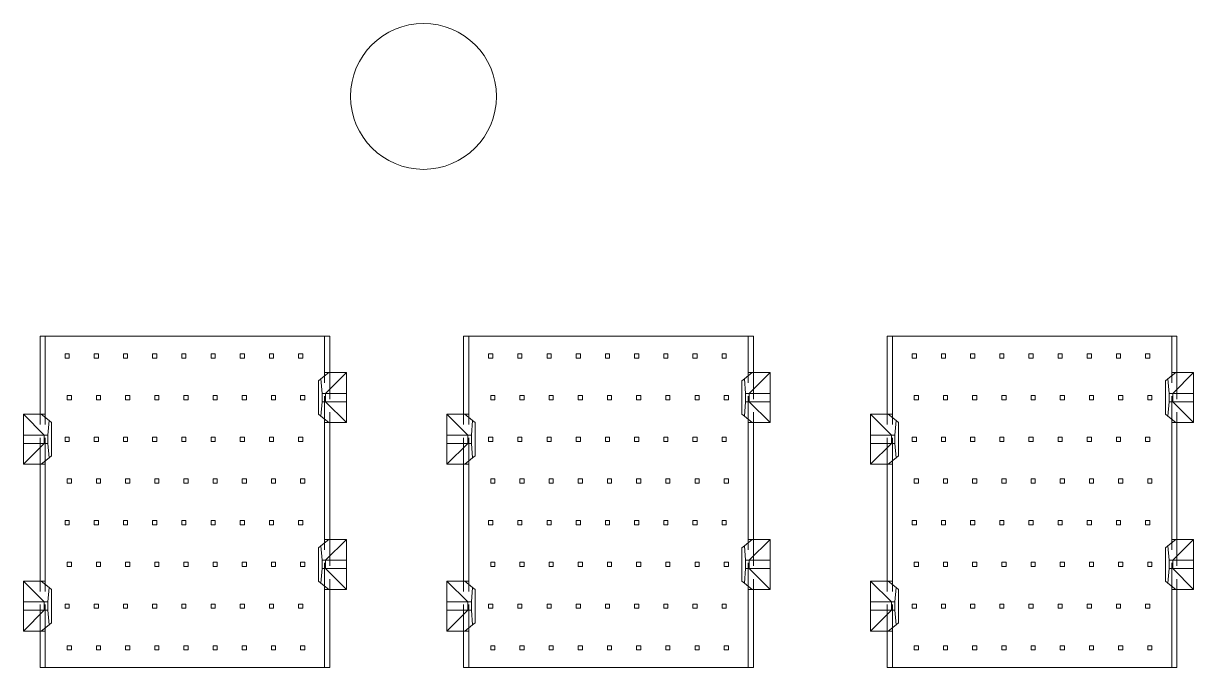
# Model space of a CAD drawing. Header units: millimetres. Extents: x 5 to 589, y 5 to 415.
# Drawn here: x 193.4 to 249.5, y 238.5 to 269.4 of the extents above; entities that cross this region are included whole.
import ezdxf

# ---------------------------------------------------------------- set-up
doc = ezdxf.new("R2010")
doc.units = ezdxf.units.MM
doc.linetypes.add('HIDDEN', pattern=[1.905, 1.27, -0.635])

msp = doc.modelspace()

# ---------------------------------------------------------------- linework, layer by layer
at = {"color": 7, "linetype": 'Continuous', "lineweight": 15}
for p, q in [((194.162, 254.364), (194.162, 250.614)), ((194.412, 254.364), (194.162, 254.364)), ((194.412, 254.364), (194.412, 250.614)), ((207.812, 254.364), (194.412, 254.364)), ((207.812, 252.614), (207.812, 254.364)), ((208.062, 254.364), (207.812, 254.364)), ((208.062, 254.364), (208.062, 252.614)), ((214.482, 254.364), (214.482, 250.614)), ((214.732, 254.364), (214.482, 254.364)), ((214.732, 254.364), (214.732, 250.614)), ((228.132, 254.364), (214.732, 254.364)), ((228.132, 252.614), (228.132, 254.364)), ((228.382, 254.364), (228.132, 254.364)), ((228.382, 254.364), (228.382, 252.614)), ((234.802, 254.364), (234.802, 250.614)), ((235.052, 254.364), (234.802, 254.364)), ((235.052, 254.364), (235.052, 250.614)), ((248.452, 254.364), (235.052, 254.364)), ((248.452, 252.614), (248.452, 254.364)), ((248.702, 254.364), (248.452, 254.364)), ((248.702, 254.364), (248.702, 252.614)), ((207.512, 252.214), (207.631, 252.309)), ((207.512, 250.614), (207.512, 252.214)), ((208.012, 252.614), (207.631, 252.309)), ((207.631, 252.309), (207.692, 251.614)), ((207.812, 252.614), (208.012, 252.614)), ((208.862, 252.614), (207.862, 251.614)), ((208.012, 252.614), (208.862, 252.614)), ((208.862, 252.614), (208.862, 251.614)), ((227.832, 252.214), (227.951, 252.309)), ((227.832, 250.614), (227.832, 252.214)), ((228.332, 252.614), (227.951, 252.309)), ((227.951, 252.309), (228.012, 251.614)), ((228.132, 252.614), (228.332, 252.614)), ((229.182, 252.614), (228.182, 251.614)), ((228.332, 252.614), (229.182, 252.614)), ((229.182, 252.614), (229.182, 251.614)), ((248.152, 252.214), (248.271, 252.309)), ((248.152, 250.614), (248.152, 252.214)), ((248.652, 252.614), (248.271, 252.309)), ((248.271, 252.309), (248.332, 251.614)), ((248.452, 252.614), (248.652, 252.614)), ((249.502, 252.614), (248.502, 251.614)), ((248.652, 252.614), (249.502, 252.614)), ((249.502, 252.614), (249.502, 251.614)), ((207.692, 251.614), (207.692, 251.214)), ((207.862, 251.614), (207.692, 251.614)), ((207.862, 251.214), (207.862, 251.614)), ((208.862, 251.614), (207.862, 251.614)), ((208.862, 251.614), (208.862, 251.214)), ((228.012, 251.614), (228.012, 251.214)), ((228.182, 251.614), (228.012, 251.614)), ((228.182, 251.214), (228.182, 251.614)), ((229.182, 251.614), (228.182, 251.614)), ((229.182, 251.614), (229.182, 251.214)), ((248.332, 251.614), (248.332, 251.214)), ((248.502, 251.614), (248.332, 251.614)), ((248.502, 251.214), (248.502, 251.614)), ((249.502, 251.614), (248.502, 251.614)), ((249.502, 251.614), (249.502, 251.214)), ((207.692, 251.214), (207.631, 250.519)), ((207.692, 251.214), (207.862, 251.214)), ((207.862, 251.214), (208.862, 250.214)), ((207.862, 251.214), (208.862, 251.214)), ((208.862, 251.214), (208.862, 250.214)), ((228.012, 251.214), (227.951, 250.519)), ((228.012, 251.214), (228.182, 251.214)), ((228.182, 251.214), (229.182, 250.214)), ((228.182, 251.214), (229.182, 251.214)), ((229.182, 251.214), (229.182, 250.214)), ((248.332, 251.214), (248.271, 250.519)), ((248.332, 251.214), (248.502, 251.214)), ((248.502, 251.214), (249.502, 250.214)), ((248.502, 251.214), (249.502, 251.214)), ((249.502, 251.214), (249.502, 250.214)), ((194.362, 249.614), (193.362, 250.614)), ((193.362, 249.614), (193.362, 250.614)), ((193.362, 250.614), (194.212, 250.614)), ((194.593, 250.309), (194.212, 250.614)), ((194.212, 250.614), (194.412, 250.614)), ((207.631, 250.519), (207.512, 250.614)), ((207.631, 250.519), (208.012, 250.214)), ((213.682, 250.614), (214.532, 250.614)), ((214.682, 249.614), (213.682, 250.614)), ((213.682, 249.614), (213.682, 250.614)), ((214.913, 250.309), (214.532, 250.614)), ((214.532, 250.614), (214.732, 250.614)), ((227.951, 250.519), (227.832, 250.614)), ((227.951, 250.519), (228.332, 250.214)), ((235.002, 249.614), (234.002, 250.614)), ((234.002, 249.614), (234.002, 250.614)), ((234.002, 250.614), (234.852, 250.614)), ((235.233, 250.309), (234.852, 250.614)), ((234.852, 250.614), (235.052, 250.614)), ((248.271, 250.519), (248.152, 250.614)), ((248.271, 250.519), (248.652, 250.214)), ((194.532, 249.614), (194.593, 250.309)), ((194.593, 250.309), (194.712, 250.214)), ((194.712, 250.214), (194.712, 248.614)), ((207.812, 244.614), (207.812, 250.214)), ((208.012, 250.214), (207.812, 250.214)), ((208.862, 250.214), (208.012, 250.214)), ((208.062, 250.214), (208.062, 244.614)), ((214.852, 249.614), (214.913, 250.309)), ((214.913, 250.309), (215.032, 250.214)), ((215.032, 250.214), (215.032, 248.614)), ((228.132, 244.614), (228.132, 250.214)), ((228.332, 250.214), (228.132, 250.214)), ((229.182, 250.214), (228.332, 250.214)), ((228.382, 250.214), (228.382, 244.614)), ((235.172, 249.614), (235.233, 250.309)), ((235.233, 250.309), (235.352, 250.214)), ((235.352, 250.214), (235.352, 248.614)), ((248.452, 244.614), (248.452, 250.214)), ((248.652, 250.214), (248.452, 250.214)), ((249.502, 250.214), (248.652, 250.214)), ((248.702, 250.214), (248.702, 244.614)), ((193.362, 249.214), (193.362, 249.614)), ((194.362, 249.614), (193.362, 249.614)), ((194.362, 249.614), (194.362, 249.214)), ((194.532, 249.614), (194.362, 249.614)), ((194.532, 249.214), (194.532, 249.614)), ((213.682, 249.214), (213.682, 249.614)), ((214.682, 249.614), (213.682, 249.614)), ((214.852, 249.614), (214.682, 249.614)), ((214.682, 249.614), (214.682, 249.214)), ((214.852, 249.214), (214.852, 249.614)), ((234.002, 249.214), (234.002, 249.614)), ((235.002, 249.614), (234.002, 249.614)), ((235.172, 249.614), (235.002, 249.614)), ((235.002, 249.614), (235.002, 249.214)), ((235.172, 249.214), (235.172, 249.614)), ((193.362, 249.214), (194.362, 249.214)), ((193.362, 248.214), (194.362, 249.214)), ((193.362, 248.214), (193.362, 249.214)), ((194.362, 249.214), (194.532, 249.214)), ((194.593, 248.519), (194.532, 249.214)), ((213.682, 248.214), (213.682, 249.214)), ((213.682, 248.214), (214.682, 249.214)), ((213.682, 249.214), (214.682, 249.214)), ((214.682, 249.214), (214.852, 249.214)), ((214.913, 248.519), (214.852, 249.214)), ((234.002, 248.214), (234.002, 249.214)), ((234.002, 248.214), (235.002, 249.214)), ((234.002, 249.214), (235.002, 249.214)), ((235.002, 249.214), (235.172, 249.214)), ((235.233, 248.519), (235.172, 249.214)), ((194.212, 248.214), (193.362, 248.214)), ((194.162, 242.614), (194.162, 248.214)), ((194.593, 248.519), (194.212, 248.214)), ((194.412, 248.214), (194.212, 248.214)), ((194.412, 248.214), (194.412, 242.614)), ((194.712, 248.614), (194.593, 248.519)), ((214.532, 248.214), (213.682, 248.214)), ((214.482, 242.614), (214.482, 248.214)), ((214.913, 248.519), (214.532, 248.214)), ((214.732, 248.214), (214.532, 248.214)), ((214.732, 248.214), (214.732, 242.614)), ((215.032, 248.614), (214.913, 248.519)), ((234.852, 248.214), (234.002, 248.214)), ((234.802, 242.614), (234.802, 248.214)), ((235.233, 248.519), (234.852, 248.214)), ((235.052, 248.214), (234.852, 248.214)), ((235.052, 248.214), (235.052, 242.614)), ((235.352, 248.614), (235.233, 248.519)), ((207.512, 244.214), (207.631, 244.309)), ((207.512, 242.614), (207.512, 244.214)), ((208.012, 244.614), (207.631, 244.309)), ((207.631, 244.309), (207.692, 243.614)), ((207.812, 244.614), (208.012, 244.614)), ((208.862, 244.614), (207.862, 243.614)), ((208.012, 244.614), (208.862, 244.614)), ((208.862, 244.614), (208.862, 243.614)), ((227.832, 244.214), (227.951, 244.309)), ((227.832, 242.614), (227.832, 244.214)), ((228.332, 244.614), (227.951, 244.309)), ((227.951, 244.309), (228.012, 243.614)), ((228.132, 244.614), (228.332, 244.614)), ((229.182, 244.614), (228.182, 243.614)), ((228.332, 244.614), (229.182, 244.614)), ((229.182, 244.614), (229.182, 243.614)), ((248.152, 244.214), (248.271, 244.309)), ((248.152, 242.614), (248.152, 244.214)), ((248.652, 244.614), (248.271, 244.309)), ((248.271, 244.309), (248.332, 243.614)), ((248.452, 244.614), (248.652, 244.614)), ((249.502, 244.614), (248.502, 243.614)), ((248.652, 244.614), (249.502, 244.614)), ((249.502, 244.614), (249.502, 243.614)), ((207.692, 243.214), (207.631, 242.519)), ((207.692, 243.614), (207.692, 243.214)), ((207.862, 243.614), (207.692, 243.614)), ((207.692, 243.214), (207.862, 243.214)), ((207.862, 243.214), (207.862, 243.614)), ((208.862, 243.614), (207.862, 243.614)), ((207.862, 243.214), (208.862, 243.214)), ((207.862, 243.214), (208.862, 242.214)), ((208.862, 243.614), (208.862, 243.214)), ((208.862, 243.214), (208.862, 242.214)), ((228.012, 243.214), (227.951, 242.519)), ((228.012, 243.614), (228.012, 243.214)), ((228.182, 243.614), (228.012, 243.614)), ((228.012, 243.214), (228.182, 243.214)), ((228.182, 243.214), (228.182, 243.614)), ((229.182, 243.614), (228.182, 243.614)), ((228.182, 243.214), (229.182, 243.214)), ((228.182, 243.214), (229.182, 242.214)), ((229.182, 243.614), (229.182, 243.214)), ((229.182, 243.214), (229.182, 242.214)), ((248.332, 243.214), (248.271, 242.519)), ((248.332, 243.614), (248.332, 243.214)), ((248.502, 243.614), (248.332, 243.614)), ((248.332, 243.214), (248.502, 243.214)), ((248.502, 243.214), (248.502, 243.614)), ((249.502, 243.614), (248.502, 243.614)), ((248.502, 243.214), (249.502, 243.214)), ((248.502, 243.214), (249.502, 242.214)), ((249.502, 243.614), (249.502, 243.214)), ((249.502, 243.214), (249.502, 242.214)), ((194.362, 241.614), (193.362, 242.614)), ((193.362, 241.614), (193.362, 242.614)), ((193.362, 242.614), (194.212, 242.614)), ((194.212, 242.614), (194.593, 242.309)), ((194.212, 242.614), (194.412, 242.614)), ((207.631, 242.519), (207.512, 242.614)), ((214.682, 241.614), (213.682, 242.614)), ((213.682, 241.614), (213.682, 242.614)), ((213.682, 242.614), (214.532, 242.614)), ((214.532, 242.614), (214.913, 242.309)), ((214.532, 242.614), (214.732, 242.614)), ((227.951, 242.519), (227.832, 242.614)), ((235.002, 241.614), (234.002, 242.614)), ((234.002, 241.614), (234.002, 242.614)), ((234.002, 242.614), (234.852, 242.614)), ((234.852, 242.614), (235.233, 242.309)), ((234.852, 242.614), (235.052, 242.614)), ((248.271, 242.519), (248.152, 242.614)), ((194.532, 241.614), (194.593, 242.309)), ((194.593, 242.309), (194.712, 242.214)), ((194.712, 242.214), (194.712, 240.614)), ((208.012, 242.214), (207.631, 242.519)), ((207.812, 238.464), (207.812, 242.214)), ((208.012, 242.214), (207.812, 242.214)), ((208.862, 242.214), (208.012, 242.214)), ((208.062, 242.214), (208.062, 238.464)), ((214.852, 241.614), (214.913, 242.309)), ((214.913, 242.309), (215.032, 242.214)), ((215.032, 242.214), (215.032, 240.614)), ((228.332, 242.214), (227.951, 242.519)), ((228.132, 238.464), (228.132, 242.214)), ((228.332, 242.214), (228.132, 242.214)), ((229.182, 242.214), (228.332, 242.214)), ((228.382, 242.214), (228.382, 238.464)), ((235.172, 241.614), (235.233, 242.309)), ((235.233, 242.309), (235.352, 242.214)), ((235.352, 242.214), (235.352, 240.614)), ((248.652, 242.214), (248.271, 242.519)), ((248.452, 238.464), (248.452, 242.214)), ((248.652, 242.214), (248.452, 242.214)), ((249.502, 242.214), (248.652, 242.214)), ((248.702, 242.214), (248.702, 238.464)), ((193.362, 241.214), (193.362, 241.614)), ((194.362, 241.614), (193.362, 241.614)), ((194.532, 241.614), (194.362, 241.614)), ((194.362, 241.614), (194.362, 241.214)), ((194.532, 241.214), (194.532, 241.614)), ((213.682, 241.214), (213.682, 241.614)), ((214.682, 241.614), (213.682, 241.614)), ((214.852, 241.614), (214.682, 241.614)), ((214.682, 241.614), (214.682, 241.214)), ((214.852, 241.214), (214.852, 241.614)), ((234.002, 241.214), (234.002, 241.614)), ((235.002, 241.614), (234.002, 241.614)), ((235.172, 241.614), (235.002, 241.614)), ((235.002, 241.614), (235.002, 241.214)), ((235.172, 241.214), (235.172, 241.614)), ((193.362, 240.214), (194.362, 241.214)), ((193.362, 240.214), (193.362, 241.214)), ((193.362, 241.214), (194.362, 241.214)), ((194.362, 241.214), (194.532, 241.214)), ((194.593, 240.519), (194.532, 241.214)), ((213.682, 240.214), (214.682, 241.214)), ((213.682, 241.214), (214.682, 241.214)), ((213.682, 240.214), (213.682, 241.214)), ((214.682, 241.214), (214.852, 241.214)), ((214.913, 240.519), (214.852, 241.214)), ((234.002, 240.214), (235.002, 241.214)), ((234.002, 240.214), (234.002, 241.214)), ((234.002, 241.214), (235.002, 241.214)), ((235.002, 241.214), (235.172, 241.214)), ((235.233, 240.519), (235.172, 241.214)), ((194.212, 240.214), (194.593, 240.519)), ((194.712, 240.614), (194.593, 240.519)), ((214.532, 240.214), (214.913, 240.519)), ((215.032, 240.614), (214.913, 240.519)), ((234.852, 240.214), (235.233, 240.519)), ((235.352, 240.614), (235.233, 240.519)), ((194.212, 240.214), (193.362, 240.214)), ((194.162, 238.464), (194.162, 240.214)), ((194.412, 240.214), (194.212, 240.214)), ((194.412, 240.214), (194.412, 238.464)), ((214.532, 240.214), (213.682, 240.214)), ((214.482, 238.464), (214.482, 240.214)), ((214.732, 240.214), (214.532, 240.214)), ((214.732, 240.214), (214.732, 238.464)), ((234.852, 240.214), (234.002, 240.214)), ((234.802, 238.464), (234.802, 240.214)), ((235.052, 240.214), (234.852, 240.214)), ((235.052, 240.214), (235.052, 238.464)), ((194.162, 238.464), (194.412, 238.464)), ((194.412, 238.464), (207.812, 238.464)), ((208.062, 238.464), (207.812, 238.464)), ((214.482, 238.464), (214.732, 238.464)), ((214.732, 238.464), (228.132, 238.464)), ((228.382, 238.464), (228.132, 238.464)), ((234.802, 238.464), (235.052, 238.464)), ((235.052, 238.464), (248.452, 238.464)), ((248.702, 238.464), (248.452, 238.464))]:
    msp.add_line(p, q, dxfattribs=at)
at = {"color": 7, "linetype": 'HIDDEN', "lineweight": 0}
for p, q in [((195.362, 253.514), (195.562, 253.514)), ((195.362, 253.514), (195.362, 253.314)), ((195.562, 253.314), (195.362, 253.314)), ((195.562, 253.514), (195.562, 253.314)), ((196.762, 253.514), (196.762, 253.314)), ((196.762, 253.514), (196.962, 253.514)), ((196.962, 253.314), (196.762, 253.314)), ((196.962, 253.514), (196.962, 253.314)), ((198.162, 253.514), (198.362, 253.514)), ((198.162, 253.514), (198.162, 253.314)), ((198.362, 253.314), (198.162, 253.314)), ((198.362, 253.514), (198.362, 253.314)), ((199.562, 253.514), (199.562, 253.314)), ((199.562, 253.514), (199.762, 253.514)), ((199.762, 253.314), (199.562, 253.314)), ((199.762, 253.514), (199.762, 253.314)), ((200.962, 253.514), (201.162, 253.514)), ((200.962, 253.514), (200.962, 253.314)), ((201.162, 253.314), (200.962, 253.314)), ((201.162, 253.514), (201.162, 253.314)), ((202.362, 253.514), (202.562, 253.514)), ((202.362, 253.514), (202.362, 253.314)), ((202.562, 253.314), (202.362, 253.314)), ((202.562, 253.514), (202.562, 253.314)), ((203.762, 253.514), (203.962, 253.514)), ((203.762, 253.514), (203.762, 253.314)), ((203.962, 253.314), (203.762, 253.314)), ((203.962, 253.514), (203.962, 253.314)), ((205.162, 253.514), (205.362, 253.514)), ((205.162, 253.514), (205.162, 253.314)), ((205.362, 253.314), (205.162, 253.314)), ((205.362, 253.514), (205.362, 253.314)), ((206.562, 253.514), (206.762, 253.514)), ((206.562, 253.514), (206.562, 253.314)), ((206.762, 253.314), (206.562, 253.314)), ((206.762, 253.514), (206.762, 253.314)), ((215.682, 253.514), (215.882, 253.514)), ((215.682, 253.514), (215.682, 253.314)), ((215.882, 253.314), (215.682, 253.314)), ((215.882, 253.514), (215.882, 253.314)), ((217.082, 253.514), (217.082, 253.314)), ((217.082, 253.514), (217.282, 253.514)), ((217.282, 253.314), (217.082, 253.314)), ((217.282, 253.514), (217.282, 253.314)), ((218.482, 253.514), (218.482, 253.314)), ((218.482, 253.514), (218.682, 253.514)), ((218.682, 253.314), (218.482, 253.314)), ((218.682, 253.514), (218.682, 253.314)), ((219.882, 253.514), (219.882, 253.314)), ((219.882, 253.514), (220.082, 253.514)), ((220.082, 253.314), (219.882, 253.314)), ((220.082, 253.514), (220.082, 253.314)), ((221.282, 253.514), (221.282, 253.314)), ((221.282, 253.514), (221.482, 253.514)), ((221.482, 253.314), (221.282, 253.314)), ((221.482, 253.514), (221.482, 253.314)), ((222.682, 253.514), (222.682, 253.314)), ((222.682, 253.514), (222.882, 253.514)), ((222.882, 253.314), (222.682, 253.314)), ((222.882, 253.514), (222.882, 253.314)), ((224.082, 253.514), (224.082, 253.314)), ((224.082, 253.514), (224.282, 253.514)), ((224.282, 253.314), (224.082, 253.314)), ((224.282, 253.514), (224.282, 253.314)), ((225.482, 253.514), (225.482, 253.314)), ((225.482, 253.514), (225.682, 253.514)), ((225.682, 253.314), (225.482, 253.314)), ((225.682, 253.514), (225.682, 253.314)), ((226.882, 253.514), (226.882, 253.314)), ((226.882, 253.514), (227.082, 253.514)), ((227.082, 253.314), (226.882, 253.314)), ((227.082, 253.514), (227.082, 253.314)), ((236.002, 253.514), (236.002, 253.314)), ((236.002, 253.514), (236.202, 253.514)), ((236.202, 253.314), (236.002, 253.314)), ((236.202, 253.514), (236.202, 253.314)), ((237.402, 253.514), (237.402, 253.314)), ((237.402, 253.514), (237.602, 253.514)), ((237.602, 253.314), (237.402, 253.314)), ((237.602, 253.514), (237.602, 253.314)), ((238.802, 253.514), (238.802, 253.314)), ((238.802, 253.514), (239.002, 253.514)), ((239.002, 253.314), (238.802, 253.314)), ((239.002, 253.514), (239.002, 253.314)), ((240.202, 253.514), (240.202, 253.314)), ((240.202, 253.514), (240.402, 253.514)), ((240.402, 253.314), (240.202, 253.314)), ((240.402, 253.514), (240.402, 253.314)), ((241.602, 253.514), (241.602, 253.314)), ((241.602, 253.514), (241.802, 253.514)), ((241.802, 253.314), (241.602, 253.314)), ((241.802, 253.514), (241.802, 253.314)), ((243.002, 253.514), (243.002, 253.314)), ((243.002, 253.514), (243.202, 253.514)), ((243.202, 253.314), (243.002, 253.314)), ((243.202, 253.514), (243.202, 253.314)), ((244.402, 253.514), (244.402, 253.314)), ((244.402, 253.514), (244.602, 253.514)), ((244.602, 253.314), (244.402, 253.314)), ((244.602, 253.514), (244.602, 253.314)), ((245.802, 253.514), (245.802, 253.314)), ((245.802, 253.514), (246.002, 253.514)), ((246.002, 253.314), (245.802, 253.314)), ((246.002, 253.514), (246.002, 253.314)), ((247.202, 253.514), (247.202, 253.314)), ((247.202, 253.514), (247.402, 253.514)), ((247.402, 253.314), (247.202, 253.314)), ((247.402, 253.514), (247.402, 253.314)), ((207.812, 250.214), (207.812, 252.614)), ((208.062, 252.614), (208.062, 250.214)), ((228.132, 250.214), (228.132, 252.614)), ((228.382, 252.614), (228.382, 250.214)), ((248.452, 250.214), (248.452, 252.614)), ((248.702, 252.614), (248.702, 250.214)), ((195.462, 251.314), (195.462, 251.514)), ((195.462, 251.514), (195.662, 251.514)), ((195.662, 251.514), (195.662, 251.314)), ((196.862, 251.514), (197.062, 251.514)), ((196.862, 251.314), (196.862, 251.514)), ((197.062, 251.514), (197.062, 251.314)), ((198.262, 251.514), (198.462, 251.514)), ((198.262, 251.314), (198.262, 251.514)), ((198.462, 251.514), (198.462, 251.314)), ((199.662, 251.514), (199.862, 251.514)), ((199.662, 251.314), (199.662, 251.514)), ((199.862, 251.514), (199.862, 251.314)), ((201.062, 251.314), (201.062, 251.514)), ((201.062, 251.514), (201.262, 251.514)), ((201.262, 251.514), (201.262, 251.314)), ((202.462, 251.514), (202.662, 251.514)), ((202.462, 251.314), (202.462, 251.514)), ((202.662, 251.514), (202.662, 251.314)), ((203.862, 251.514), (204.062, 251.514)), ((203.862, 251.314), (203.862, 251.514)), ((204.062, 251.514), (204.062, 251.314)), ((205.262, 251.514), (205.462, 251.514)), ((205.262, 251.314), (205.262, 251.514)), ((205.462, 251.514), (205.462, 251.314)), ((206.662, 251.314), (206.662, 251.514)), ((206.662, 251.514), (206.862, 251.514)), ((206.862, 251.514), (206.862, 251.314)), ((215.782, 251.514), (215.982, 251.514)), ((215.782, 251.314), (215.782, 251.514)), ((215.982, 251.514), (215.982, 251.314)), ((217.182, 251.314), (217.182, 251.514)), ((217.182, 251.514), (217.382, 251.514)), ((217.382, 251.514), (217.382, 251.314)), ((218.582, 251.514), (218.782, 251.514)), ((218.582, 251.314), (218.582, 251.514)), ((218.782, 251.514), (218.782, 251.314)), ((219.982, 251.514), (220.182, 251.514)), ((219.982, 251.314), (219.982, 251.514)), ((220.182, 251.514), (220.182, 251.314)), ((221.382, 251.514), (221.582, 251.514)), ((221.382, 251.314), (221.382, 251.514)), ((221.582, 251.514), (221.582, 251.314)), ((222.782, 251.514), (222.982, 251.514)), ((222.782, 251.314), (222.782, 251.514)), ((222.982, 251.514), (222.982, 251.314)), ((224.182, 251.514), (224.382, 251.514)), ((224.182, 251.314), (224.182, 251.514)), ((224.382, 251.514), (224.382, 251.314)), ((225.582, 251.514), (225.782, 251.514)), ((225.582, 251.314), (225.582, 251.514)), ((225.782, 251.514), (225.782, 251.314)), ((226.982, 251.514), (227.182, 251.514)), ((226.982, 251.314), (226.982, 251.514)), ((227.182, 251.514), (227.182, 251.314)), ((236.102, 251.314), (236.102, 251.514)), ((236.102, 251.514), (236.302, 251.514)), ((236.302, 251.514), (236.302, 251.314)), ((237.502, 251.514), (237.702, 251.514)), ((237.502, 251.314), (237.502, 251.514)), ((237.702, 251.514), (237.702, 251.314)), ((238.902, 251.314), (238.902, 251.514)), ((238.902, 251.514), (239.102, 251.514)), ((239.102, 251.514), (239.102, 251.314)), ((240.302, 251.514), (240.502, 251.514)), ((240.302, 251.314), (240.302, 251.514)), ((240.502, 251.514), (240.502, 251.314)), ((241.702, 251.314), (241.702, 251.514)), ((241.702, 251.514), (241.902, 251.514)), ((241.902, 251.514), (241.902, 251.314)), ((243.102, 251.314), (243.102, 251.514)), ((243.102, 251.514), (243.302, 251.514)), ((243.302, 251.514), (243.302, 251.314)), ((244.502, 251.514), (244.702, 251.514)), ((244.502, 251.314), (244.502, 251.514)), ((244.702, 251.514), (244.702, 251.314)), ((245.902, 251.514), (246.102, 251.514)), ((245.902, 251.314), (245.902, 251.514)), ((246.102, 251.514), (246.102, 251.314)), ((247.302, 251.514), (247.502, 251.514)), ((247.302, 251.314), (247.302, 251.514)), ((247.502, 251.514), (247.502, 251.314)), ((195.462, 251.314), (195.662, 251.314)), ((196.862, 251.314), (197.062, 251.314)), ((198.262, 251.314), (198.462, 251.314)), ((199.662, 251.314), (199.862, 251.314)), ((201.062, 251.314), (201.262, 251.314)), ((202.462, 251.314), (202.662, 251.314)), ((203.862, 251.314), (204.062, 251.314)), ((205.262, 251.314), (205.462, 251.314)), ((206.662, 251.314), (206.862, 251.314)), ((215.782, 251.314), (215.982, 251.314)), ((217.182, 251.314), (217.382, 251.314)), ((218.582, 251.314), (218.782, 251.314)), ((219.982, 251.314), (220.182, 251.314)), ((221.382, 251.314), (221.582, 251.314)), ((222.782, 251.314), (222.982, 251.314)), ((224.182, 251.314), (224.382, 251.314)), ((225.582, 251.314), (225.782, 251.314)), ((226.982, 251.314), (227.182, 251.314)), ((236.102, 251.314), (236.302, 251.314)), ((237.502, 251.314), (237.702, 251.314)), ((238.902, 251.314), (239.102, 251.314)), ((240.302, 251.314), (240.502, 251.314)), ((241.702, 251.314), (241.902, 251.314)), ((243.102, 251.314), (243.302, 251.314)), ((244.502, 251.314), (244.702, 251.314)), ((245.902, 251.314), (246.102, 251.314)), ((247.302, 251.314), (247.502, 251.314)), ((194.162, 248.214), (194.162, 250.614)), ((194.412, 248.214), (194.412, 250.614)), ((214.482, 248.214), (214.482, 250.614)), ((214.732, 248.214), (214.732, 250.614)), ((234.802, 248.214), (234.802, 250.614)), ((235.052, 248.214), (235.052, 250.614)), ((195.362, 249.514), (195.562, 249.514)), ((195.362, 249.514), (195.362, 249.314)), ((195.562, 249.314), (195.362, 249.314)), ((195.562, 249.514), (195.562, 249.314)), ((196.762, 249.514), (196.962, 249.514)), ((196.762, 249.514), (196.762, 249.314)), ((196.962, 249.314), (196.762, 249.314)), ((196.962, 249.514), (196.962, 249.314)), ((198.162, 249.514), (198.162, 249.314)), ((198.162, 249.514), (198.362, 249.514)), ((198.362, 249.314), (198.162, 249.314)), ((198.362, 249.514), (198.362, 249.314)), ((199.562, 249.514), (199.562, 249.314)), ((199.562, 249.514), (199.762, 249.514)), ((199.762, 249.314), (199.562, 249.314)), ((199.762, 249.514), (199.762, 249.314)), ((200.962, 249.514), (201.162, 249.514)), ((200.962, 249.514), (200.962, 249.314)), ((201.162, 249.314), (200.962, 249.314)), ((201.162, 249.514), (201.162, 249.314)), ((202.362, 249.514), (202.562, 249.514)), ((202.362, 249.514), (202.362, 249.314)), ((202.562, 249.314), (202.362, 249.314)), ((202.562, 249.514), (202.562, 249.314)), ((203.762, 249.514), (203.962, 249.514)), ((203.762, 249.514), (203.762, 249.314)), ((203.962, 249.314), (203.762, 249.314)), ((203.962, 249.514), (203.962, 249.314)), ((205.162, 249.514), (205.162, 249.314)), ((205.162, 249.514), (205.362, 249.514)), ((205.362, 249.314), (205.162, 249.314)), ((205.362, 249.514), (205.362, 249.314)), ((206.562, 249.514), (206.562, 249.314)), ((206.562, 249.514), (206.762, 249.514)), ((206.762, 249.314), (206.562, 249.314)), ((206.762, 249.514), (206.762, 249.314)), ((215.682, 249.514), (215.682, 249.314)), ((215.682, 249.514), (215.882, 249.514)), ((215.882, 249.314), (215.682, 249.314)), ((215.882, 249.514), (215.882, 249.314)), ((217.082, 249.514), (217.082, 249.314)), ((217.082, 249.514), (217.282, 249.514)), ((217.282, 249.314), (217.082, 249.314)), ((217.282, 249.514), (217.282, 249.314)), ((218.482, 249.514), (218.482, 249.314)), ((218.482, 249.514), (218.682, 249.514)), ((218.682, 249.314), (218.482, 249.314)), ((218.682, 249.514), (218.682, 249.314)), ((219.882, 249.514), (219.882, 249.314)), ((219.882, 249.514), (220.082, 249.514)), ((220.082, 249.314), (219.882, 249.314)), ((220.082, 249.514), (220.082, 249.314)), ((221.282, 249.514), (221.282, 249.314)), ((221.282, 249.514), (221.482, 249.514)), ((221.482, 249.314), (221.282, 249.314)), ((221.482, 249.514), (221.482, 249.314)), ((222.682, 249.514), (222.882, 249.514)), ((222.682, 249.514), (222.682, 249.314)), ((222.882, 249.314), (222.682, 249.314)), ((222.882, 249.514), (222.882, 249.314)), ((224.082, 249.514), (224.082, 249.314)), ((224.082, 249.514), (224.282, 249.514)), ((224.282, 249.314), (224.082, 249.314)), ((224.282, 249.514), (224.282, 249.314)), ((225.482, 249.514), (225.482, 249.314)), ((225.482, 249.514), (225.682, 249.514)), ((225.682, 249.314), (225.482, 249.314)), ((225.682, 249.514), (225.682, 249.314)), ((226.882, 249.514), (226.882, 249.314)), ((226.882, 249.514), (227.082, 249.514)), ((227.082, 249.314), (226.882, 249.314)), ((227.082, 249.514), (227.082, 249.314)), ((236.002, 249.514), (236.002, 249.314)), ((236.002, 249.514), (236.202, 249.514)), ((236.202, 249.314), (236.002, 249.314)), ((236.202, 249.514), (236.202, 249.314)), ((237.402, 249.514), (237.402, 249.314)), ((237.402, 249.514), (237.602, 249.514)), ((237.602, 249.314), (237.402, 249.314)), ((237.602, 249.514), (237.602, 249.314)), ((238.802, 249.514), (238.802, 249.314)), ((238.802, 249.514), (239.002, 249.514)), ((239.002, 249.314), (238.802, 249.314)), ((239.002, 249.514), (239.002, 249.314)), ((240.202, 249.514), (240.202, 249.314)), ((240.202, 249.514), (240.402, 249.514)), ((240.402, 249.314), (240.202, 249.314)), ((240.402, 249.514), (240.402, 249.314)), ((241.602, 249.514), (241.602, 249.314)), ((241.602, 249.514), (241.802, 249.514)), ((241.802, 249.314), (241.602, 249.314)), ((241.802, 249.514), (241.802, 249.314)), ((243.002, 249.514), (243.002, 249.314)), ((243.002, 249.514), (243.202, 249.514)), ((243.202, 249.314), (243.002, 249.314)), ((243.202, 249.514), (243.202, 249.314)), ((244.402, 249.514), (244.402, 249.314)), ((244.402, 249.514), (244.602, 249.514)), ((244.602, 249.314), (244.402, 249.314)), ((244.602, 249.514), (244.602, 249.314)), ((245.802, 249.514), (245.802, 249.314)), ((245.802, 249.514), (246.002, 249.514)), ((246.002, 249.314), (245.802, 249.314)), ((246.002, 249.514), (246.002, 249.314)), ((247.202, 249.514), (247.202, 249.314)), ((247.202, 249.514), (247.402, 249.514)), ((247.402, 249.314), (247.202, 249.314)), ((247.402, 249.514), (247.402, 249.314)), ((195.462, 247.514), (195.662, 247.514)), ((195.462, 247.314), (195.462, 247.514)), ((195.462, 247.314), (195.662, 247.314)), ((195.662, 247.514), (195.662, 247.314)), ((196.862, 247.514), (197.062, 247.514)), ((196.862, 247.314), (196.862, 247.514)), ((196.862, 247.314), (197.062, 247.314)), ((197.062, 247.514), (197.062, 247.314)), ((198.262, 247.514), (198.462, 247.514)), ((198.262, 247.314), (198.262, 247.514)), ((198.262, 247.314), (198.462, 247.314)), ((198.462, 247.514), (198.462, 247.314)), ((199.662, 247.514), (199.862, 247.514)), ((199.662, 247.314), (199.662, 247.514)), ((199.662, 247.314), (199.862, 247.314)), ((199.862, 247.514), (199.862, 247.314)), ((201.062, 247.514), (201.262, 247.514)), ((201.062, 247.314), (201.062, 247.514)), ((201.062, 247.314), (201.262, 247.314)), ((201.262, 247.514), (201.262, 247.314)), ((202.462, 247.514), (202.662, 247.514)), ((202.462, 247.314), (202.462, 247.514)), ((202.462, 247.314), (202.662, 247.314)), ((202.662, 247.514), (202.662, 247.314)), ((203.862, 247.314), (203.862, 247.514)), ((203.862, 247.514), (204.062, 247.514)), ((203.862, 247.314), (204.062, 247.314)), ((204.062, 247.514), (204.062, 247.314)), ((205.262, 247.314), (205.262, 247.514)), ((205.262, 247.514), (205.462, 247.514)), ((205.262, 247.314), (205.462, 247.314)), ((205.462, 247.514), (205.462, 247.314)), ((206.662, 247.314), (206.662, 247.514)), ((206.662, 247.514), (206.862, 247.514)), ((206.662, 247.314), (206.862, 247.314)), ((206.862, 247.514), (206.862, 247.314)), ((215.782, 247.314), (215.782, 247.514)), ((215.782, 247.514), (215.982, 247.514)), ((215.782, 247.314), (215.982, 247.314)), ((215.982, 247.514), (215.982, 247.314)), ((217.182, 247.514), (217.382, 247.514)), ((217.182, 247.314), (217.182, 247.514)), ((217.182, 247.314), (217.382, 247.314)), ((217.382, 247.514), (217.382, 247.314)), ((218.582, 247.514), (218.782, 247.514)), ((218.582, 247.314), (218.582, 247.514)), ((218.582, 247.314), (218.782, 247.314)), ((218.782, 247.514), (218.782, 247.314)), ((219.982, 247.514), (220.182, 247.514)), ((219.982, 247.314), (219.982, 247.514)), ((219.982, 247.314), (220.182, 247.314)), ((220.182, 247.514), (220.182, 247.314)), ((221.382, 247.514), (221.582, 247.514)), ((221.382, 247.314), (221.382, 247.514)), ((221.382, 247.314), (221.582, 247.314)), ((221.582, 247.514), (221.582, 247.314)), ((222.782, 247.514), (222.982, 247.514)), ((222.782, 247.314), (222.782, 247.514)), ((222.782, 247.314), (222.982, 247.314)), ((222.982, 247.514), (222.982, 247.314)), ((224.182, 247.314), (224.182, 247.514)), ((224.182, 247.514), (224.382, 247.514)), ((224.182, 247.314), (224.382, 247.314)), ((224.382, 247.514), (224.382, 247.314)), ((225.582, 247.314), (225.582, 247.514)), ((225.582, 247.514), (225.782, 247.514)), ((225.582, 247.314), (225.782, 247.314)), ((225.782, 247.514), (225.782, 247.314)), ((226.982, 247.314), (226.982, 247.514)), ((226.982, 247.514), (227.182, 247.514)), ((226.982, 247.314), (227.182, 247.314)), ((227.182, 247.514), (227.182, 247.314)), ((236.102, 247.514), (236.302, 247.514)), ((236.102, 247.314), (236.102, 247.514)), ((236.102, 247.314), (236.302, 247.314)), ((236.302, 247.514), (236.302, 247.314)), ((237.502, 247.314), (237.502, 247.514)), ((237.502, 247.514), (237.702, 247.514)), ((237.502, 247.314), (237.702, 247.314)), ((237.702, 247.514), (237.702, 247.314)), ((238.902, 247.514), (239.102, 247.514)), ((238.902, 247.314), (238.902, 247.514)), ((238.902, 247.314), (239.102, 247.314)), ((239.102, 247.514), (239.102, 247.314)), ((240.302, 247.314), (240.302, 247.514)), ((240.302, 247.514), (240.502, 247.514)), ((240.302, 247.314), (240.502, 247.314)), ((240.502, 247.514), (240.502, 247.314)), ((241.702, 247.314), (241.702, 247.514)), ((241.702, 247.514), (241.902, 247.514)), ((241.702, 247.314), (241.902, 247.314)), ((241.902, 247.514), (241.902, 247.314)), ((243.102, 247.314), (243.102, 247.514)), ((243.102, 247.514), (243.302, 247.514)), ((243.102, 247.314), (243.302, 247.314)), ((243.302, 247.514), (243.302, 247.314)), ((244.502, 247.314), (244.502, 247.514)), ((244.502, 247.514), (244.702, 247.514)), ((244.502, 247.314), (244.702, 247.314)), ((244.702, 247.514), (244.702, 247.314)), ((245.902, 247.314), (245.902, 247.514)), ((245.902, 247.514), (246.102, 247.514)), ((245.902, 247.314), (246.102, 247.314)), ((246.102, 247.514), (246.102, 247.314)), ((247.302, 247.314), (247.302, 247.514)), ((247.302, 247.514), (247.502, 247.514)), ((247.302, 247.314), (247.502, 247.314)), ((247.502, 247.514), (247.502, 247.314)), ((195.362, 245.514), (195.362, 245.314)), ((195.362, 245.514), (195.562, 245.514)), ((195.562, 245.514), (195.562, 245.314)), ((196.762, 245.514), (196.762, 245.314)), ((196.762, 245.514), (196.962, 245.514)), ((196.962, 245.514), (196.962, 245.314)), ((198.162, 245.514), (198.362, 245.514)), ((198.162, 245.514), (198.162, 245.314)), ((198.362, 245.514), (198.362, 245.314)), ((199.562, 245.514), (199.562, 245.314)), ((199.562, 245.514), (199.762, 245.514)), ((199.762, 245.514), (199.762, 245.314)), ((200.962, 245.514), (200.962, 245.314)), ((200.962, 245.514), (201.162, 245.514)), ((201.162, 245.514), (201.162, 245.314)), ((202.362, 245.514), (202.562, 245.514)), ((202.362, 245.514), (202.362, 245.314)), ((202.562, 245.514), (202.562, 245.314)), ((203.762, 245.514), (203.762, 245.314)), ((203.762, 245.514), (203.962, 245.514)), ((203.962, 245.514), (203.962, 245.314)), ((205.162, 245.514), (205.162, 245.314)), ((205.162, 245.514), (205.362, 245.514)), ((205.362, 245.514), (205.362, 245.314)), ((206.562, 245.514), (206.562, 245.314)), ((206.562, 245.514), (206.762, 245.514)), ((206.762, 245.514), (206.762, 245.314)), ((215.682, 245.514), (215.682, 245.314)), ((215.682, 245.514), (215.882, 245.514)), ((215.882, 245.514), (215.882, 245.314)), ((217.082, 245.514), (217.282, 245.514)), ((217.082, 245.514), (217.082, 245.314)), ((217.282, 245.514), (217.282, 245.314)), ((218.482, 245.514), (218.682, 245.514)), ((218.482, 245.514), (218.482, 245.314)), ((218.682, 245.514), (218.682, 245.314)), ((219.882, 245.514), (220.082, 245.514)), ((219.882, 245.514), (219.882, 245.314)), ((220.082, 245.514), (220.082, 245.314)), ((221.282, 245.514), (221.482, 245.514)), ((221.282, 245.514), (221.282, 245.314)), ((221.482, 245.514), (221.482, 245.314)), ((222.682, 245.514), (222.882, 245.514)), ((222.682, 245.514), (222.682, 245.314)), ((222.882, 245.514), (222.882, 245.314)), ((224.082, 245.514), (224.282, 245.514)), ((224.082, 245.514), (224.082, 245.314)), ((224.282, 245.514), (224.282, 245.314)), ((225.482, 245.514), (225.682, 245.514)), ((225.482, 245.514), (225.482, 245.314)), ((225.682, 245.514), (225.682, 245.314)), ((226.882, 245.514), (226.882, 245.314)), ((226.882, 245.514), (227.082, 245.514)), ((227.082, 245.514), (227.082, 245.314)), ((236.002, 245.514), (236.002, 245.314)), ((236.002, 245.514), (236.202, 245.514)), ((236.202, 245.514), (236.202, 245.314)), ((237.402, 245.514), (237.402, 245.314)), ((237.402, 245.514), (237.602, 245.514)), ((237.602, 245.514), (237.602, 245.314)), ((238.802, 245.514), (238.802, 245.314)), ((238.802, 245.514), (239.002, 245.514)), ((239.002, 245.514), (239.002, 245.314)), ((240.202, 245.514), (240.202, 245.314)), ((240.202, 245.514), (240.402, 245.514)), ((240.402, 245.514), (240.402, 245.314)), ((241.602, 245.514), (241.602, 245.314)), ((241.602, 245.514), (241.802, 245.514)), ((241.802, 245.514), (241.802, 245.314)), ((243.002, 245.514), (243.002, 245.314)), ((243.002, 245.514), (243.202, 245.514)), ((243.202, 245.514), (243.202, 245.314)), ((244.402, 245.514), (244.402, 245.314)), ((244.402, 245.514), (244.602, 245.514)), ((244.602, 245.514), (244.602, 245.314)), ((245.802, 245.514), (245.802, 245.314)), ((245.802, 245.514), (246.002, 245.514)), ((246.002, 245.514), (246.002, 245.314)), ((247.202, 245.514), (247.402, 245.514)), ((247.202, 245.514), (247.202, 245.314)), ((247.402, 245.514), (247.402, 245.314)), ((195.562, 245.314), (195.362, 245.314)), ((196.962, 245.314), (196.762, 245.314)), ((198.362, 245.314), (198.162, 245.314)), ((199.762, 245.314), (199.562, 245.314)), ((201.162, 245.314), (200.962, 245.314)), ((202.562, 245.314), (202.362, 245.314)), ((203.962, 245.314), (203.762, 245.314)), ((205.362, 245.314), (205.162, 245.314)), ((206.762, 245.314), (206.562, 245.314)), ((215.882, 245.314), (215.682, 245.314)), ((217.282, 245.314), (217.082, 245.314)), ((218.682, 245.314), (218.482, 245.314)), ((220.082, 245.314), (219.882, 245.314)), ((221.482, 245.314), (221.282, 245.314)), ((222.882, 245.314), (222.682, 245.314)), ((224.282, 245.314), (224.082, 245.314)), ((225.682, 245.314), (225.482, 245.314)), ((227.082, 245.314), (226.882, 245.314)), ((236.202, 245.314), (236.002, 245.314)), ((237.602, 245.314), (237.402, 245.314)), ((239.002, 245.314), (238.802, 245.314)), ((240.402, 245.314), (240.202, 245.314)), ((241.802, 245.314), (241.602, 245.314)), ((243.202, 245.314), (243.002, 245.314)), ((244.602, 245.314), (244.402, 245.314)), ((246.002, 245.314), (245.802, 245.314)), ((247.402, 245.314), (247.202, 245.314)), ((207.812, 242.214), (207.812, 244.614)), ((208.062, 244.614), (208.062, 242.214)), ((228.132, 242.214), (228.132, 244.614)), ((228.382, 244.614), (228.382, 242.214)), ((248.452, 242.214), (248.452, 244.614)), ((248.702, 244.614), (248.702, 242.214)), ((195.462, 243.514), (195.662, 243.514)), ((195.462, 243.314), (195.462, 243.514)), ((195.462, 243.314), (195.662, 243.314)), ((195.662, 243.514), (195.662, 243.314)), ((196.862, 243.314), (196.862, 243.514)), ((196.862, 243.514), (197.062, 243.514)), ((196.862, 243.314), (197.062, 243.314)), ((197.062, 243.514), (197.062, 243.314)), ((198.262, 243.314), (198.262, 243.514)), ((198.262, 243.514), (198.462, 243.514)), ((198.262, 243.314), (198.462, 243.314)), ((198.462, 243.514), (198.462, 243.314)), ((199.662, 243.314), (199.662, 243.514)), ((199.662, 243.514), (199.862, 243.514)), ((199.662, 243.314), (199.862, 243.314)), ((199.862, 243.514), (199.862, 243.314)), ((201.062, 243.314), (201.062, 243.514)), ((201.062, 243.514), (201.262, 243.514)), ((201.062, 243.314), (201.262, 243.314)), ((201.262, 243.514), (201.262, 243.314)), ((202.462, 243.514), (202.662, 243.514)), ((202.462, 243.314), (202.462, 243.514)), ((202.462, 243.314), (202.662, 243.314)), ((202.662, 243.514), (202.662, 243.314)), ((203.862, 243.514), (204.062, 243.514)), ((203.862, 243.314), (203.862, 243.514)), ((203.862, 243.314), (204.062, 243.314)), ((204.062, 243.514), (204.062, 243.314)), ((205.262, 243.314), (205.262, 243.514)), ((205.262, 243.514), (205.462, 243.514)), ((205.262, 243.314), (205.462, 243.314)), ((205.462, 243.514), (205.462, 243.314)), ((206.662, 243.514), (206.862, 243.514)), ((206.662, 243.314), (206.662, 243.514)), ((206.662, 243.314), (206.862, 243.314)), ((206.862, 243.514), (206.862, 243.314)), ((215.782, 243.314), (215.782, 243.514)), ((215.782, 243.514), (215.982, 243.514)), ((215.782, 243.314), (215.982, 243.314)), ((215.982, 243.514), (215.982, 243.314)), ((217.182, 243.514), (217.382, 243.514)), ((217.182, 243.314), (217.182, 243.514)), ((217.182, 243.314), (217.382, 243.314)), ((217.382, 243.514), (217.382, 243.314)), ((218.582, 243.514), (218.782, 243.514)), ((218.582, 243.314), (218.582, 243.514)), ((218.582, 243.314), (218.782, 243.314)), ((218.782, 243.514), (218.782, 243.314)), ((219.982, 243.314), (219.982, 243.514)), ((219.982, 243.514), (220.182, 243.514)), ((219.982, 243.314), (220.182, 243.314)), ((220.182, 243.514), (220.182, 243.314)), ((221.382, 243.514), (221.582, 243.514)), ((221.382, 243.314), (221.382, 243.514)), ((221.382, 243.314), (221.582, 243.314)), ((221.582, 243.514), (221.582, 243.314)), ((222.782, 243.314), (222.782, 243.514)), ((222.782, 243.514), (222.982, 243.514)), ((222.782, 243.314), (222.982, 243.314)), ((222.982, 243.514), (222.982, 243.314)), ((224.182, 243.314), (224.182, 243.514)), ((224.182, 243.514), (224.382, 243.514)), ((224.182, 243.314), (224.382, 243.314)), ((224.382, 243.514), (224.382, 243.314)), ((225.582, 243.314), (225.582, 243.514)), ((225.582, 243.514), (225.782, 243.514)), ((225.582, 243.314), (225.782, 243.314)), ((225.782, 243.514), (225.782, 243.314)), ((226.982, 243.514), (227.182, 243.514)), ((226.982, 243.314), (226.982, 243.514)), ((226.982, 243.314), (227.182, 243.314)), ((227.182, 243.514), (227.182, 243.314)), ((236.102, 243.314), (236.102, 243.514)), ((236.102, 243.514), (236.302, 243.514)), ((236.102, 243.314), (236.302, 243.314)), ((236.302, 243.514), (236.302, 243.314)), ((237.502, 243.514), (237.702, 243.514)), ((237.502, 243.314), (237.502, 243.514)), ((237.502, 243.314), (237.702, 243.314)), ((237.702, 243.514), (237.702, 243.314)), ((238.902, 243.314), (238.902, 243.514)), ((238.902, 243.514), (239.102, 243.514)), ((238.902, 243.314), (239.102, 243.314)), ((239.102, 243.514), (239.102, 243.314)), ((240.302, 243.314), (240.302, 243.514)), ((240.302, 243.514), (240.502, 243.514)), ((240.302, 243.314), (240.502, 243.314)), ((240.502, 243.514), (240.502, 243.314)), ((241.702, 243.314), (241.702, 243.514)), ((241.702, 243.514), (241.902, 243.514)), ((241.702, 243.314), (241.902, 243.314)), ((241.902, 243.514), (241.902, 243.314)), ((243.102, 243.314), (243.102, 243.514)), ((243.102, 243.514), (243.302, 243.514)), ((243.102, 243.314), (243.302, 243.314)), ((243.302, 243.514), (243.302, 243.314)), ((244.502, 243.314), (244.502, 243.514)), ((244.502, 243.514), (244.702, 243.514)), ((244.502, 243.314), (244.702, 243.314)), ((244.702, 243.514), (244.702, 243.314)), ((245.902, 243.314), (245.902, 243.514)), ((245.902, 243.514), (246.102, 243.514)), ((245.902, 243.314), (246.102, 243.314)), ((246.102, 243.514), (246.102, 243.314)), ((247.302, 243.314), (247.302, 243.514)), ((247.302, 243.514), (247.502, 243.514)), ((247.302, 243.314), (247.502, 243.314)), ((247.502, 243.514), (247.502, 243.314)), ((194.162, 240.214), (194.162, 242.614)), ((194.412, 240.214), (194.412, 242.614)), ((214.482, 240.214), (214.482, 242.614)), ((214.732, 240.214), (214.732, 242.614)), ((234.802, 240.214), (234.802, 242.614)), ((235.052, 240.214), (235.052, 242.614)), ((195.362, 241.514), (195.362, 241.314)), ((195.362, 241.514), (195.562, 241.514)), ((195.562, 241.514), (195.562, 241.314)), ((196.762, 241.514), (196.762, 241.314)), ((196.762, 241.514), (196.962, 241.514)), ((196.962, 241.514), (196.962, 241.314)), ((198.162, 241.514), (198.162, 241.314)), ((198.162, 241.514), (198.362, 241.514)), ((198.362, 241.514), (198.362, 241.314)), ((199.562, 241.514), (199.762, 241.514)), ((199.562, 241.514), (199.562, 241.314)), ((199.762, 241.514), (199.762, 241.314)), ((200.962, 241.514), (201.162, 241.514)), ((200.962, 241.514), (200.962, 241.314)), ((201.162, 241.514), (201.162, 241.314)), ((202.362, 241.514), (202.562, 241.514)), ((202.362, 241.514), (202.362, 241.314)), ((202.562, 241.514), (202.562, 241.314)), ((203.762, 241.514), (203.762, 241.314)), ((203.762, 241.514), (203.962, 241.514)), ((203.962, 241.514), (203.962, 241.314)), ((205.162, 241.514), (205.362, 241.514)), ((205.162, 241.514), (205.162, 241.314)), ((205.362, 241.514), (205.362, 241.314)), ((206.562, 241.514), (206.562, 241.314)), ((206.562, 241.514), (206.762, 241.514)), ((206.762, 241.514), (206.762, 241.314)), ((215.682, 241.514), (215.882, 241.514)), ((215.682, 241.514), (215.682, 241.314)), ((215.882, 241.514), (215.882, 241.314)), ((217.082, 241.514), (217.282, 241.514)), ((217.082, 241.514), (217.082, 241.314)), ((217.282, 241.514), (217.282, 241.314)), ((218.482, 241.514), (218.682, 241.514)), ((218.482, 241.514), (218.482, 241.314)), ((218.682, 241.514), (218.682, 241.314)), ((219.882, 241.514), (220.082, 241.514)), ((219.882, 241.514), (219.882, 241.314)), ((220.082, 241.514), (220.082, 241.314)), ((221.282, 241.514), (221.482, 241.514)), ((221.282, 241.514), (221.282, 241.314)), ((221.482, 241.514), (221.482, 241.314)), ((222.682, 241.514), (222.882, 241.514)), ((222.682, 241.514), (222.682, 241.314)), ((222.882, 241.514), (222.882, 241.314)), ((224.082, 241.514), (224.282, 241.514)), ((224.082, 241.514), (224.082, 241.314)), ((224.282, 241.514), (224.282, 241.314)), ((225.482, 241.514), (225.682, 241.514)), ((225.482, 241.514), (225.482, 241.314)), ((225.682, 241.514), (225.682, 241.314)), ((226.882, 241.514), (226.882, 241.314)), ((226.882, 241.514), (227.082, 241.514)), ((227.082, 241.514), (227.082, 241.314)), ((236.002, 241.514), (236.202, 241.514)), ((236.002, 241.514), (236.002, 241.314)), ((236.202, 241.514), (236.202, 241.314)), ((237.402, 241.514), (237.402, 241.314)), ((237.402, 241.514), (237.602, 241.514)), ((237.602, 241.514), (237.602, 241.314)), ((238.802, 241.514), (238.802, 241.314)), ((238.802, 241.514), (239.002, 241.514)), ((239.002, 241.514), (239.002, 241.314)), ((240.202, 241.514), (240.402, 241.514)), ((240.202, 241.514), (240.202, 241.314)), ((240.402, 241.514), (240.402, 241.314)), ((241.602, 241.514), (241.602, 241.314)), ((241.602, 241.514), (241.802, 241.514)), ((241.802, 241.514), (241.802, 241.314)), ((243.002, 241.514), (243.002, 241.314)), ((243.002, 241.514), (243.202, 241.514)), ((243.202, 241.514), (243.202, 241.314)), ((244.402, 241.514), (244.402, 241.314)), ((244.402, 241.514), (244.602, 241.514)), ((244.602, 241.514), (244.602, 241.314)), ((245.802, 241.514), (245.802, 241.314)), ((245.802, 241.514), (246.002, 241.514)), ((246.002, 241.514), (246.002, 241.314)), ((247.202, 241.514), (247.202, 241.314)), ((247.202, 241.514), (247.402, 241.514)), ((247.402, 241.514), (247.402, 241.314)), ((195.562, 241.314), (195.362, 241.314)), ((196.962, 241.314), (196.762, 241.314)), ((198.362, 241.314), (198.162, 241.314)), ((199.762, 241.314), (199.562, 241.314)), ((201.162, 241.314), (200.962, 241.314)), ((202.562, 241.314), (202.362, 241.314)), ((203.962, 241.314), (203.762, 241.314)), ((205.362, 241.314), (205.162, 241.314)), ((206.762, 241.314), (206.562, 241.314)), ((215.882, 241.314), (215.682, 241.314)), ((217.282, 241.314), (217.082, 241.314)), ((218.682, 241.314), (218.482, 241.314)), ((220.082, 241.314), (219.882, 241.314)), ((221.482, 241.314), (221.282, 241.314)), ((222.882, 241.314), (222.682, 241.314)), ((224.282, 241.314), (224.082, 241.314)), ((225.682, 241.314), (225.482, 241.314)), ((227.082, 241.314), (226.882, 241.314)), ((236.202, 241.314), (236.002, 241.314)), ((237.602, 241.314), (237.402, 241.314)), ((239.002, 241.314), (238.802, 241.314)), ((240.402, 241.314), (240.202, 241.314)), ((241.802, 241.314), (241.602, 241.314)), ((243.202, 241.314), (243.002, 241.314)), ((244.602, 241.314), (244.402, 241.314)), ((246.002, 241.314), (245.802, 241.314)), ((247.402, 241.314), (247.202, 241.314)), ((195.462, 239.514), (195.662, 239.514)), ((195.462, 239.314), (195.462, 239.514)), ((195.462, 239.314), (195.662, 239.314)), ((195.662, 239.514), (195.662, 239.314)), ((196.862, 239.314), (196.862, 239.514)), ((196.862, 239.514), (197.062, 239.514)), ((196.862, 239.314), (197.062, 239.314)), ((197.062, 239.514), (197.062, 239.314)), ((198.262, 239.514), (198.462, 239.514)), ((198.262, 239.314), (198.262, 239.514)), ((198.262, 239.314), (198.462, 239.314)), ((198.462, 239.514), (198.462, 239.314)), ((199.662, 239.514), (199.862, 239.514)), ((199.662, 239.314), (199.662, 239.514)), ((199.662, 239.314), (199.862, 239.314)), ((199.862, 239.514), (199.862, 239.314)), ((201.062, 239.314), (201.062, 239.514)), ((201.062, 239.514), (201.262, 239.514)), ((201.062, 239.314), (201.262, 239.314)), ((201.262, 239.514), (201.262, 239.314)), ((202.462, 239.314), (202.462, 239.514)), ((202.462, 239.514), (202.662, 239.514)), ((202.462, 239.314), (202.662, 239.314)), ((202.662, 239.514), (202.662, 239.314)), ((203.862, 239.314), (203.862, 239.514)), ((203.862, 239.514), (204.062, 239.514)), ((203.862, 239.314), (204.062, 239.314)), ((204.062, 239.514), (204.062, 239.314)), ((205.262, 239.314), (205.262, 239.514)), ((205.262, 239.514), (205.462, 239.514)), ((205.262, 239.314), (205.462, 239.314)), ((205.462, 239.514), (205.462, 239.314)), ((206.662, 239.514), (206.862, 239.514)), ((206.662, 239.314), (206.662, 239.514)), ((206.662, 239.314), (206.862, 239.314)), ((206.862, 239.514), (206.862, 239.314)), ((215.782, 239.514), (215.982, 239.514)), ((215.782, 239.314), (215.782, 239.514)), ((215.782, 239.314), (215.982, 239.314)), ((215.982, 239.514), (215.982, 239.314)), ((217.182, 239.314), (217.182, 239.514)), ((217.182, 239.514), (217.382, 239.514)), ((217.182, 239.314), (217.382, 239.314)), ((217.382, 239.514), (217.382, 239.314)), ((218.582, 239.514), (218.782, 239.514)), ((218.582, 239.314), (218.582, 239.514)), ((218.582, 239.314), (218.782, 239.314)), ((218.782, 239.514), (218.782, 239.314)), ((219.982, 239.314), (219.982, 239.514)), ((219.982, 239.514), (220.182, 239.514)), ((219.982, 239.314), (220.182, 239.314)), ((220.182, 239.514), (220.182, 239.314)), ((221.382, 239.514), (221.582, 239.514)), ((221.382, 239.314), (221.382, 239.514)), ((221.382, 239.314), (221.582, 239.314)), ((221.582, 239.514), (221.582, 239.314)), ((222.782, 239.314), (222.782, 239.514)), ((222.782, 239.514), (222.982, 239.514)), ((222.782, 239.314), (222.982, 239.314)), ((222.982, 239.514), (222.982, 239.314)), ((224.182, 239.314), (224.182, 239.514)), ((224.182, 239.514), (224.382, 239.514)), ((224.182, 239.314), (224.382, 239.314)), ((224.382, 239.514), (224.382, 239.314)), ((225.582, 239.314), (225.582, 239.514)), ((225.582, 239.514), (225.782, 239.514)), ((225.582, 239.314), (225.782, 239.314)), ((225.782, 239.514), (225.782, 239.314)), ((226.982, 239.314), (226.982, 239.514)), ((226.982, 239.514), (227.182, 239.514)), ((226.982, 239.314), (227.182, 239.314)), ((227.182, 239.514), (227.182, 239.314)), ((236.102, 239.314), (236.102, 239.514)), ((236.102, 239.514), (236.302, 239.514)), ((236.102, 239.314), (236.302, 239.314)), ((236.302, 239.514), (236.302, 239.314)), ((237.502, 239.514), (237.702, 239.514)), ((237.502, 239.314), (237.502, 239.514)), ((237.502, 239.314), (237.702, 239.314)), ((237.702, 239.514), (237.702, 239.314)), ((238.902, 239.514), (239.102, 239.514)), ((238.902, 239.314), (238.902, 239.514)), ((238.902, 239.314), (239.102, 239.314)), ((239.102, 239.514), (239.102, 239.314)), ((240.302, 239.514), (240.502, 239.514)), ((240.302, 239.314), (240.302, 239.514)), ((240.302, 239.314), (240.502, 239.314)), ((240.502, 239.514), (240.502, 239.314)), ((241.702, 239.514), (241.902, 239.514)), ((241.702, 239.314), (241.702, 239.514)), ((241.702, 239.314), (241.902, 239.314)), ((241.902, 239.514), (241.902, 239.314)), ((243.102, 239.514), (243.302, 239.514)), ((243.102, 239.314), (243.102, 239.514)), ((243.102, 239.314), (243.302, 239.314)), ((243.302, 239.514), (243.302, 239.314)), ((244.502, 239.514), (244.702, 239.514)), ((244.502, 239.314), (244.502, 239.514)), ((244.502, 239.314), (244.702, 239.314)), ((244.702, 239.514), (244.702, 239.314)), ((245.902, 239.514), (246.102, 239.514)), ((245.902, 239.314), (245.902, 239.514)), ((245.902, 239.314), (246.102, 239.314)), ((246.102, 239.514), (246.102, 239.314)), ((247.302, 239.314), (247.302, 239.514)), ((247.302, 239.514), (247.502, 239.514)), ((247.302, 239.314), (247.502, 239.314)), ((247.502, 239.514), (247.502, 239.314))]:
    msp.add_line(p, q, dxfattribs=at)
at = {"color": 7, "linetype": 'Continuous', "lineweight": 15}
msp.add_circle((212.557, 265.864), 3.5, dxfattribs=at)

doc.saveas('drawing.dxf')
